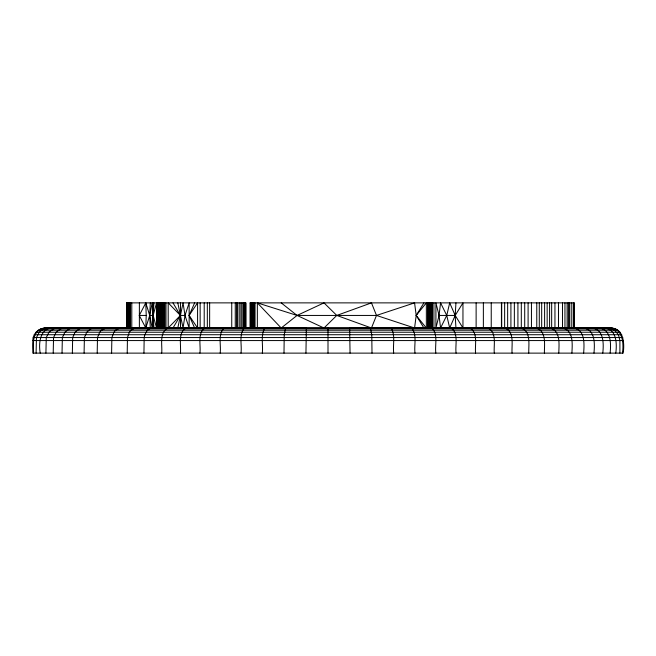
<?xml version="1.0" encoding="UTF-8"?>
<svg xmlns="http://www.w3.org/2000/svg" width="656" height="656" viewBox="0 0 656 656"><rect width="100%" height="100%" fill="white"/><g stroke="black" fill="none" stroke-linecap="round" stroke-linejoin="round"><path stroke-width="0.98" d="M126.977 302.875L126.977 328L127.034 302.875L126.977 328L127.912 302.875L127.912 328L127.034 302.875L245.82 302.875L245.82 328M127.567 305.778L127.371 302.875L127.133 328L127.133 302.875L127.248 328M127.502 328L127.592 306.746M153.094 328L153.094 302.875M139.375 328L139.375 302.875M180.515 328L180.515 302.875M127.502 302.875L127.403 328L127.248 302.875M145.788 328L146.222 315.438L145.788 302.875L139.269 315.438L145.788 328L149.707 315.438L152.176 302.875L153.963 328M150.298 328L149.707 315.438L150.298 302.875M455.945 328L455.198 315.438L455.945 302.875M145.788 302.875L149.707 315.438L152.176 328L153.963 302.875M32.8 340.562C32.734 333.724 38.761 327.893 45.567 328L610.433 328C623.733 327.877 624.676 343.359 623.2 353.125L32.8 353.125L32.8 340.562L623.2 340.562M439.053 315.438L440.57 302.875L446.752 315.438L449.688 328L455.198 315.438L462.956 302.875L462.956 328L455.198 315.438L449.688 302.875L446.752 315.438L440.57 328L439.053 315.438L435.912 302.875L435.912 328L439.053 315.438L455.198 315.438M177.809 328L183.057 302.875L185 315.438L189.149 328L189.149 302.875L185 315.438L183.057 328L177.809 302.875M153.143 315.438L156.571 302.875L156.571 328L153.143 315.438L149.707 315.438M257.349 302.875L297.053 315.438L323.998 328L336.774 315.438L371.468 302.875L376.487 315.438L371.468 328L336.774 315.438L323.998 302.875L297.053 315.438L281.203 328L257.349 302.875L257.349 328M194.643 302.875L189.117 315.438L194.643 328M172.987 328L180.408 315.438L185 315.438M305.942 353.125L306.36 328L285.647 328.09L284.22 334.724L283.999 353.125M423.924 302.875L416.191 315.438L414.576 328L376.487 315.438L297.053 315.438L281.203 302.875M285.647 328.09L264.77 328.09C260.416 335.454 263.294 345.089 262.31 353.125M180.408 315.438L168.198 328L168.198 302.875L180.408 315.438L172.987 302.875M264.77 328.09L244.245 328.09C238.677 334.855 242.113 345.228 240.99 353.125M244.245 328.09L224.188 328.09C217.554 334.232 221.318 345.343 220.154 353.125M224.188 328.09L204.713 328.09C197.153 333.609 201.023 345.417 199.916 353.125M41.713 328.82C31.808 332.453 33.259 344.802 33.628 353.125M204.713 328.09L185.927 328.09C177.571 333.018 181.384 345.433 180.4 353.125M36.096 353.125L36.457 337.553L39.221 332.231L41.459 330.222L47.224 328L44.641 328.09M185.927 328.09L167.928 328.09C158.908 332.461 162.508 345.4 161.704 353.125M167.928 328.09L150.831 328.09L147.329 330.222L144.845 334.724L144.172 337.553L143.943 353.125M150.831 328.09L134.726 328.09L130.905 330.222L129.363 332.231L127.461 337.553L127.215 353.125M134.726 328.09L119.704 328.09L115.579 330.222L113.923 332.231L111.873 337.553L111.602 353.125M376.487 315.438L414.576 302.875L416.191 315.438L423.924 328M119.704 328.09L105.837 328.09L101.442 330.222L99.671 332.231L97.49 337.553L97.203 353.125M105.837 328.09L93.226 328.09L90.79 328.82L86.707 332.231L84.394 337.553L84.091 353.125M93.226 328.09L81.918 328.09L79.368 328.82L75.087 332.231L72.668 337.553L72.349 353.125M81.918 328.09L71.988 328.09L69.339 328.82L64.878 332.231L62.361 337.553L62.033 353.125M71.988 328.09L63.493 328.09L60.754 328.82L56.145 332.231L53.546 337.553L53.21 353.125M63.493 328.09L56.473 328.09L53.661 328.82L48.938 332.231L46.264 337.553L45.912 353.125M56.473 328.09C40.82 325.606 38.179 341.03 40.205 353.125M350.058 353.125L349.64 328L608.981 328.09L614.541 330.222L618.477 334.724L619.904 340.562L619.904 353.125M45.567 328L43.845 328.09L612.155 328.09M47.019 328.09L50.971 328.09M250.092 302.875L574.435 302.875L574.435 328M126.952 315.438L127.535 315.438L127.592 324.138M139.269 315.438L146.222 315.438M40.91 328.82L615.09 328.82M38.228 330.222L617.772 330.222M35.957 332.231L620.043 332.231M34.235 334.724L621.765 334.724M33.169 337.553L622.831 337.553M622.372 353.125C624.241 342.776 622.142 326.959 608.981 328.09M610.433 328L611.359 328.09M605.029 328.09C616.878 329.624 616.96 344.146 615.795 353.125M599.527 328.09C611.285 329.722 611.146 344.236 610.088 353.125M592.507 328.09C604.151 329.861 603.717 344.351 602.79 353.125M584.012 328.09C595.509 330.025 594.73 344.482 593.967 353.125M574.082 328.09C585.39 330.239 584.225 344.63 583.651 353.125M562.774 328.09C573.861 330.485 572.27 344.785 571.909 353.125M550.163 328.09C560.962 330.78 558.928 344.941 558.797 353.125M536.296 328.09C546.768 331.124 544.291 345.089 544.398 353.125M521.274 328.09C531.344 331.518 528.441 345.22 528.785 353.125M505.169 328.09C514.755 331.961 511.467 345.327 512.057 353.125M488.072 328.09C497.092 332.461 493.492 345.4 494.296 353.125M470.073 328.09C478.429 333.018 474.616 345.433 475.6 353.125M451.287 328.09C458.847 333.609 454.977 345.417 456.084 353.125M431.812 328.09C438.446 334.232 434.682 345.343 435.846 353.125M411.755 328.09C417.323 334.855 413.887 345.228 415.01 353.125M391.23 328.09C395.584 335.454 392.706 345.089 393.69 353.125M370.353 328.09L371.78 334.724L372.001 353.125M127.584 310.919L127.371 302.875L127.395 328L127.379 302.875L127.535 315.438M127.059 328L127.059 302.875M573.959 302.875L573.959 328M573.205 302.875L573.205 328M571.228 302.875L571.228 328M569.441 302.875L569.441 328M568.383 302.875L568.383 328M567.128 302.875L567.128 328M564.947 302.875L564.947 328M562.504 302.875L562.504 328M558.477 302.875L558.477 328M554.951 302.875L554.951 328M551.663 302.875L551.663 328M549.589 302.875L549.589 328M547.153 302.875L547.153 328M544.611 302.875L544.611 328M541.676 302.875L541.676 328M539.289 302.875L539.289 328M536.772 302.875L536.772 328M531.442 302.875L531.442 328M528.096 302.875L528.096 328M524.71 302.875L524.71 328M521.307 302.875L521.307 328M517.92 302.875L517.92 328M514.353 302.875L514.353 328M510.909 302.875L510.909 328M507.654 302.875L507.654 328M504.644 302.875L504.644 328M501.701 302.875L501.701 328M501.422 302.875L501.422 328M491.237 302.875L491.237 328M483.365 302.875L483.365 328M476.125 302.875L476.125 328M433.928 302.875L433.928 328M432.419 302.875L432.419 328M431.869 302.875L431.869 328M431.664 302.875L431.664 328M431.402 302.875L431.402 328M431.082 302.875L431.082 328M430.894 302.875L430.894 328M430.689 302.875L430.689 328M430.262 302.875L430.262 328M429.795 302.875L429.795 328M429.286 302.875L429.286 328M428.77 302.875L428.77 328M428.163 302.875L428.163 328M427.564 302.875L427.564 328M328 328L328 353.125M255.045 302.875L255.045 328M254.503 302.875L254.503 328M253.979 302.875L253.979 328M253.478 302.875L253.478 328M253.011 302.875L253.011 328M252.535 302.875L252.535 328M252.109 302.875L252.109 328M251.715 302.875L251.715 328M251.363 302.875L251.363 328M250.789 302.875L250.789 328M250.379 302.875L250.379 328M250.166 302.875L250.166 328M245.746 302.875L245.738 328M245.5 302.875L245.5 328M245.319 302.875L245.319 328M245.114 302.875L245.114 328M244.68 302.875L244.68 328M244.508 302.875L244.508 328M244.327 302.875L244.327 328M243.745 302.875L243.745 328M242.13 302.875L242.13 328M240.916 302.875L240.916 328M239.21 302.875L239.21 328M237.603 302.875L237.603 328M236.554 302.875L236.554 328M235.266 302.875L235.266 328M231.74 302.875L231.74 328M209.641 302.875L209.641 328M207.329 302.875L207.329 328M204.205 302.875L204.205 328M200.146 302.875L200.146 328M165.976 302.875L165.976 328M164.82 302.875L164.82 328M164.221 302.875L164.221 328M163.623 302.875L163.623 328M162.77 302.875L162.77 328M161.925 302.875L161.925 328M161.114 302.875L161.114 328M160.736 302.875L160.736 328M160.376 302.875L160.376 328M160.007 302.875L160.007 328M159.662 302.875L159.662 328M159.055 302.875L159.055 328M158.547 302.875L158.547 328M158.104 302.875L158.104 328M157.62 302.875L157.62 328M157.432 302.875L157.432 328M157.276 302.875L157.112 328M131.79 302.875L131.79 328M130.429 302.875L130.429 328M129.814 302.875L129.814 328M129.527 302.875L129.527 328M129.265 302.875L129.265 328M129.035 302.875L129.035 328M128.83 302.875L128.83 328M128.478 302.875L128.478 328M197.579 302.875L189.117 315.438L197.579 328L197.579 302.875M426.351 302.875L416.191 315.438L426.351 328L426.351 302.875M244.057 328L244.057 302.875L244.032 328"/></g></svg>
